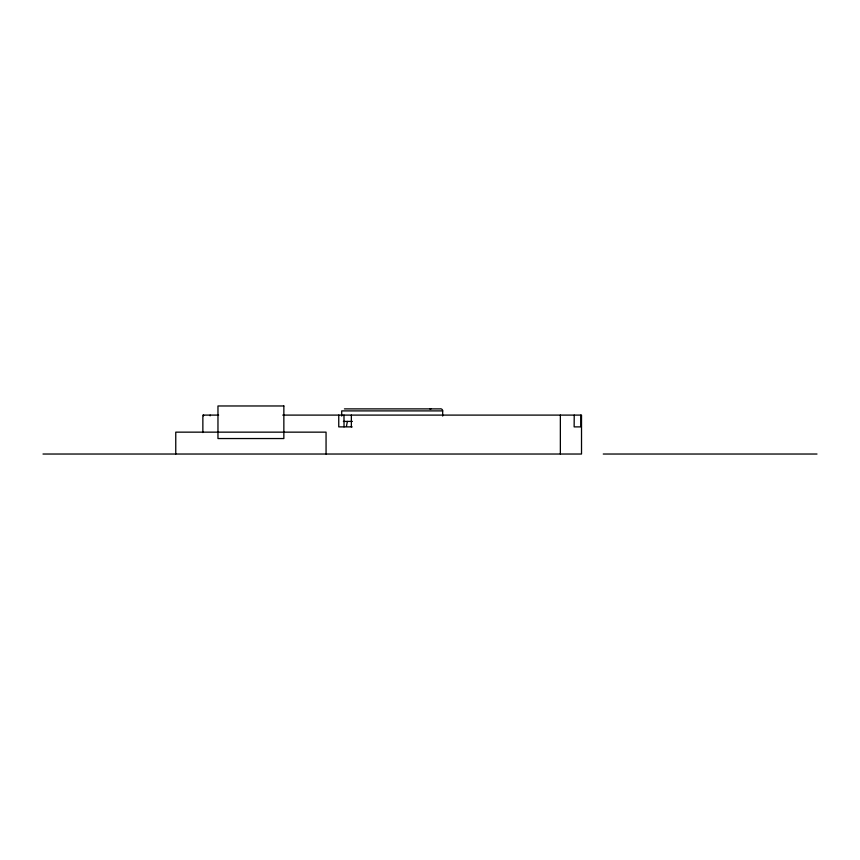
<?xml version="1.0" encoding="UTF-8"?>
<svg xmlns="http://www.w3.org/2000/svg" width="860" height="860" viewBox="0 0 860 860"><rect width="100%" height="100%" fill="white"/><g stroke="black" fill="none" stroke-linecap="round" stroke-linejoin="round"><path stroke-width="1.29" d="M203.551 415.842L203.551 415.1M210.152 415.842L210.152 415.1M346.451 426.345L347.375 421.411M344.43 408.887L439.954 408.887A2.107 2.107 0 0 1 442.685 410.897L442.685 416.057M442.685 410.897L341.7 410.897L341.7 416.057M218.633 415.1L202.863 415.1L202.863 432.548M282.779 415.1L581.521 415.1L581.521 454.026L43 454.026M343.387 421.411L352.406 421.411M352.181 426.882L338.754 426.882L338.754 415.1M603.258 454.026L817 454.026M580.822 415.1L580.833 426.882L574.136 426.882L574.222 415.1M560.354 415.1L560.354 454.026M351.364 415.1L351.364 426.882M343.989 415.1L344.032 426.882M326.058 454.026L326.058 432.15L175.762 432.15L175.762 454.026M429.817 408.887A2.107 1.655 90 0 1 430.925 408.941M283.854 405.974L217.967 405.974L217.967 438.546L283.854 438.546L283.854 405.974"/></g></svg>
